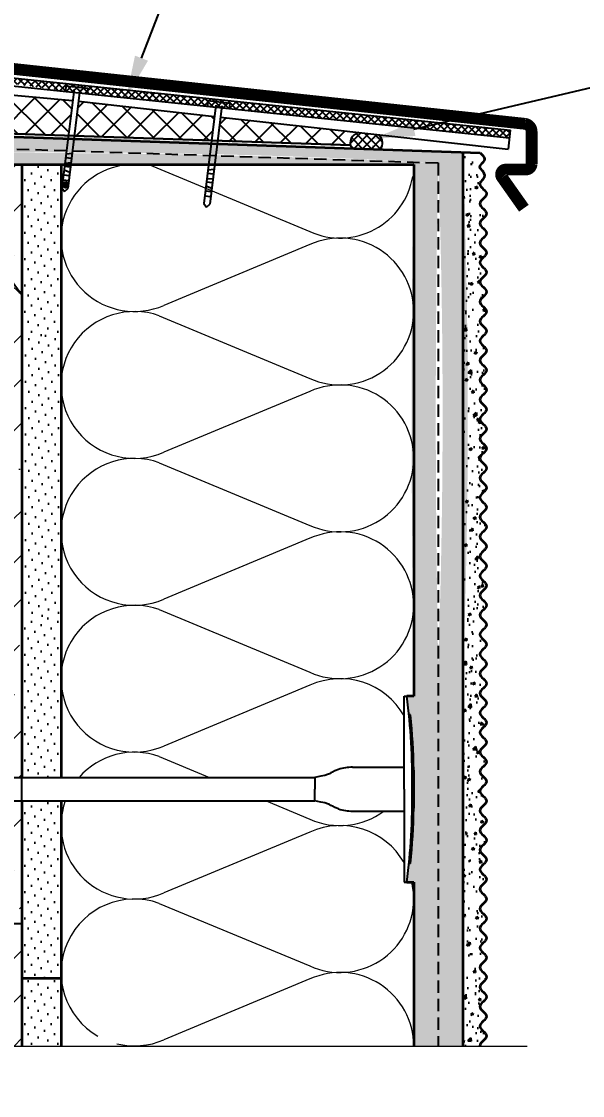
# Model space of a CAD drawing. Header units: millimetres. Extents: x 215300 to 349394, y -116838 to -1602.
# Drawn here: x 348699.8 to 348929.8, y -3266.5 to -2825.9 of the extents above; entities that cross this region are included whole.
import ezdxf
from ezdxf import colors
from ezdxf.entities.mleader import LeaderData, LeaderLine
from ezdxf.math import Vec2, Vec3

# ---------------------------------------------------------------- set-up
doc = ezdxf.new("R2010")
doc.units = ezdxf.units.MM
doc.linetypes.add('DASHED', pattern=[19.049999999999997, 12.7, -6.35])
for name, color, linetype in [('!!_для разрезов', 7, 'Continuous'), ('_Дюбель', 5, 'Continuous'), ('_Пунктир', 6, 'DASHED'), ('Тонкая', 7, 'Continuous')]:
    doc.layers.add(name, color=color, linetype=linetype)
for name, color, linetype, lineweight in [('+АР_Размеры', 252, 'Continuous', 9), ('_Линии для надписей', 5, 'Continuous', 9), ('_Штриховки', 250, 'Continuous', 13), ('_Штриховки_точка', 5, 'Continuous', 30), ('АР_Тонкие', 250, 'Continuous', 5), ('АР_Утеплитель', 250, 'Continuous', 13), ('Рисунок', 6, 'Continuous', 35)]:
    doc.layers.add(name, color=color, linetype=linetype, lineweight=lineweight)
doc.styles.add('Архитект', font='isocpeur.ttf', dxfattribs={"width": 0.8, "oblique": 8})
pattern_1 = [(44.99999999999996, (341711.9565150095, -5011.535689058647), (-1.352405198984864, 4.057215596954588), [0, -3.825179548456557])]
pattern_2 = [(49.99999999999999, (341711.9565150095, -5011.535689058647), (10.97463102182429, -0.9601553389686882), [1.147553864536966, -12.62309250990663]), (355, (341711.9565150095, -5011.535689058647), (-2.122994285857243, 11.50907028267216), [0.9180430916295748, -10.09847400792532]), (100.451, (341712.8710642364, -5011.615701574215), (8.8516764121523, 10.54886256446663), [0.9752701872364036, -10.72797205960044]), (46.18419999999999, (341711.9565150095, -5008.47554541983), (16.32954335804401, -2.532589810673568), [1.721330796805443, -18.9346387648599]), (96.63559999999983, (341713.3173090811, -5008.686592924576), (14.30100507712183, 14.9046799394663), [1.462905280854593, -16.09195808940052]), (351.1840000000001, (341711.9565150095, -5008.47554541983), (14.30102744675356, 14.90465355298914), [1.377064637444361, -15.14771101188798]), (20.99999999999998, (341713.4865868299, -5009.240581329618), (9.133136025007978, -6.160377479411416), [1.147553864536967, -12.62309250990664]), (326.0000000000001, (341713.4865868299, -5009.240581329618), (3.722895352575623, 11.09530773358904), [0.918043091629573, -10.0984740079253]), (71.4514, (341714.2476770811, -5009.75394452059), (12.85600623302753, 4.934954958843766), [0.9752701872364036, -10.72797205960044]), (37.49999999999997, (341711.9565150095, -5011.535689058647), (0.1860545194875632, 5.09351504592967), [0, -9.976068262374698, 0, -10.25148118986357, 0, -10.13672580340987]), (7.499999999999996, (341711.9565150095, -5011.535689058647), (4.025152857782536, 6.034782455856575), [0, -5.844874350041611, 0, -9.746557489467293, 0, -3.863431343941117]), (327.5, (341708.5444548524, -5011.535689058647), (8.167848371580618, -0.3450940843955568), [0, -3.82517954845656, 0, -11.93456019118446, 0, -15.83624333061016]), (317.5, (341707.0143830331, -5011.535689058647), (8.923160868778078, 1.531667614011329), [0, -4.972733412993525, 0, -7.925772024401985, 0, -11.24602787246228])]

# ---------------------------------------------------------------- blocks, each defined once
blk = doc.blocks.new('утеплитель')
at = {"layer": 'АР_Утеплитель'}
for p, q in [((-25.97458900007587, 14.5620322346191), (-10.60166635225869, 8.162384554609844)), ((-10.58586496633802, 6.838497686065239), (-25.50526861798312, 0.6238394471720312))]:
    blk.add_line(p, q, dxfattribs=at)
for centre, radius, start, end in [((-28.49999999999955, 7.500000000094474), 7.5, 70.32274650999634, 293.5342702555363), ((-7.521493449437685, 15.02430771533432), 7.52153272777299, 245.825691724005, 359.8148340281726), ((-7.499999495507836, 0.002750887365209564), 7.5, 359.9789847687933, 114.2958742601428)]:
    blk.add_arc(centre, radius, start, end, dxfattribs=at)

msp = doc.modelspace()

# ---------------------------------------------------------------- hatches: boundary and pattern name
h = msp.add_hatch()
h.set_pattern_fill('ANSI37', color=256, scale=0.6330728019723559, style=0)
h.set_pattern_definition([(44.99999999999999, (347841.1659609677, -1690.571686523491), (-1.421288976248662, 1.421288976248661), []), (135, (347841.1659609677, -1690.571686523491), (-1.421288976248662, -1.421288976248661), [])])
edge = h.paths.add_edge_path()
edge.add_line((348899.7371522817, -2873.549445373922), (348723.2534603412, -2855.088553910727))
edge.add_line((348634.6328416172, -2845.818487052552), (348722.4000733916, -2854.99928626406))
edge.add_line((348633.6213072193, -2842.55034137274), (348633.5022564221, -2845.70022337422))
edge.add_line((348634.2094066668, -2842.611858898524), (348900.1004557021, -2870.425113161864))
h = msp.add_hatch()
h.set_pattern_fill('ANSI37', color=256, scale=2.409561920287596, style=0)
h.set_pattern_definition([(44.99999999999997, (285250.4260039454, -28001.21976255662), (-5.409620795939455, 5.409620795939451), []), (135, (285250.4260039454, -28001.21976255662), (-5.409620795939456, -5.40962079593945), [])])
edge = h.paths.add_edge_path()
edge.add_line((348632.3379826771, -2850.254254053898), (348632.4239724362, -2865.921594665073))
edge.add_arc((348636.9323915504, -2865.749440846243), 4.511704760691289, 182.1867748169026, 262.2722705206532)
edge.add_line((348636.3257216663, -2870.220171379295), (348719.0332919491, -2872.742655420517))
edge.add_line((348719.033291949, -2872.742655420518), (348720.7424862115, -2858.335864976621))
edge.add_line((348720.7424862114, -2858.335864976621), (348632.337982677, -2850.254254053897))
h.paths.add_polyline_path([(348723.2271687705, -2858.613929636505), (348721.477762419, -2872.825171180059), (348851.2383099957, -2877.258620536369), (348849.5353677673, -2877.158518855718), (348777.9337504559, -2874.585407407046), (348778.9513729382, -2864.850111326258)])
edge = h.paths.add_edge_path(flags=16)
edge.add_line((348834.6922703974, -2876.646850038986), (348818.5505637447, -2875.90655182783))
edge.add_line((348818.5505637445, -2875.906551827829), (348780.3898592504, -2874.782559234841))
edge.add_line((348780.3898592505, -2874.782559234855), (348781.3726448698, -2865.121079604974))
edge.add_line((348781.37264487, -2865.121079604956), (348838.4710893022, -2871.505073124528))
edge.add_arc((348838.8796770165, -2875.764816481819), 4.27929402943155, 95.47895706360285, 191.8948718513254)
h.paths.add_polyline_path([(348835.0546805286, -2871.123909791234), (348834.6922703974, -2876.646850038986), (348833.9663326064, -2875.731184731702)], flags=0)
h = msp.add_hatch()
h.set_pattern_fill('ANSI37', color=256, scale=0.8031873067625319, style=0)
h.set_pattern_definition([(44.99999999999997, (285276.6045476379, -28011.18842381938), (-1.803206931979819, 1.803206931979818), []), (135, (285276.6045476379, -28011.18842381938), (-1.803206931979819, -1.803206931979817), [])])
edge = h.paths.add_edge_path()
edge.add_arc((348839.1844883038, -2875.828581657352), 4.566134564776838, 106.2400020900919, 205.1902620636058)
edge.add_line((348837.9075163329, -2871.444641939516), (348846.4488463211, -2872.627358465184))
edge.add_arc((348843.9401664532, -2875.598404097384), 3.888519876364141, 317.8249556773756, 409.8230526270763)
edge.add_line((348835.0525958554, -2877.772044973084), (348846.8219372559, -2878.209148027554))
at = {"layer": '_Штриховки'}
h = msp.add_hatch(dxfattribs=at)
h.set_pattern_fill('ANSI36', color=256, scale=4.01593653381266, angle=2.571095121417786e-44, style=0)
h.set_pattern_definition([(44.99999999999996, (341695.7662860849, -5053.935511719753), (6.762025994924324, 24.79409531472248), [31.876496237138, -6.375299247427594, 0, -6.375299247427594])])
h.paths.add_polyline_path([(348699.9641150401, -2884.601594308985), (348468.9845774867, -2884.601594308985), (348468.9845774867, -3079.094996541639), (348448.679229887, -3079.094996541639), (348489.2899250861, -3095.283717416135), (348468.9845774867, -3095.283717416135), (348468.9845774867, -3246.145946053413), (348699.9641150401, -3246.145946053413), (348699.9641150401, -3145.610969337893), (348581.4934793239, -3145.610969337893), (348576.6711615109, -3140.788651524071), (348581.4934793239, -3135.966333710105), (348699.9641150401, -3135.966333710105)])
at = {"layer": '_Штриховки_точка'}
h = msp.add_hatch(dxfattribs=at)
h.set_pattern_fill('DOTS', color=0, scale=2.409561920287597, angle=44.99999999999999, style=0)
h.set_pattern_definition(pattern_1)
edge = h.paths.add_edge_path()
edge.add_arc((345969.0971490668, -2986.40679991767), 2903.353273564112, 357.9773063400482, 362.0226936601316)
edge.add_arc((348714.0338818614, -5726.745236246922), 2847.123656197002, 86.84682406783273, 91.70317583832004)
edge.add_line((348629.4126733779, -2880.87939879932), (348625.127657505, -2884.287060182488))
edge.add_arc((348769.8129225517, 17290.22860384858), 20175.03447591001, 269.5890997799831, 270.2578347142658)
edge.add_arc((354497.4402917136, -2984.117394167205), 5637.717099763286, 178.9885743876303, 181.0114256123697)
edge.add_line((348860.6015763925, -3083.633194025438), (348860.6015763925, -3102.655515097103))
edge.add_line((348860.6015763925, -3102.655515097084), (348857.7561661878, -3102.655515097084))
edge.add_arc((348596.6223661895, -3136.870297237955), 263.3657396445671, 5.791551844284697, 7.464597599853619, ccw=False)
edge.add_line((348858.6437813776, -3110.29416506405), (348859.2896197975, -3110.29416506405))
edge.add_arc((348596.6223661889, -3136.870297246195), 264.0082894913004, 0.8504028670449202, 5.777408197796092, ccw=False)
edge.add_line((348860.6015763925, -3132.951942960447), (348860.6015763925, -3148.625360087752))
edge.add_arc((348596.6223661884, -3144.707005801858), 264.0082894916526, 354.2225918022065, 359.1495971329187, ccw=False)
edge.add_line((348859.2896197975, -3171.283137984018), (348858.6437813776, -3171.283137984018))
edge.add_arc((348596.6223661895, -3144.707005810113), 263.3657396445932, 352.5354024001472, 354.20844815571604, ccw=False)
edge.add_line((348857.7561661877, -3178.921787950982), (348860.6015763925, -3178.921787950982))
edge.add_line((348860.6015763925, -3178.921787950982), (348860.6015763925, -3185.667882214228))
edge.add_arc((348830.3957360612, -3185.765500457595), 30.20599807072009, -0.18516597503730736, 0.18516597503537469, ccw=False)
edge.add_line((348860.6015763925, -3185.863118700958), (348860.6015763925, -3246.145946053412))
edge.add_line((348860.6015763925, -3246.145946053413), (348870.641417727, -3246.145946053413))
edge.add_line((348870.6414177272, -3246.145946053413), (348870.6414177272, -3088.881616923055))
edge = h.paths.add_edge_path()
edge.add_arc((346084.314310668, -2987.871458691388), 2798.464313074003, 357.7815898337843, 362.21841016622)
edge.add_arc((348300.1091505365, -15964.50071249072), 13097.828193101, 87.45948461701514, 88.5591808027716)
edge.add_line((348629.4460326268, -2870.81366131655), (348629.3793141292, -2880.615894086679))
edge.add_arc((348702.0369586131, -6372.580081060768), 3492.720002578436, 87.23307916327212, 91.19198695773122, ccw=False)
edge.add_arc((354162.8014589016, -2986.406799904917), 5293.1520844888, 178.8906909797854, 181.109309020392)
edge.add_line((348870.6414177272, -3088.881616923052), (348870.6414177272, -3246.145946053409))
edge.add_line((348870.6414177272, -3246.145946053413), (348880.6812590617, -3246.145946053413))
edge.add_line((348880.6812590615, -3246.145946053413), (348880.6812590615, -3096.196901137205))
h = msp.add_hatch(dxfattribs=at)
h.set_pattern_fill('AR-CONC', color=0, scale=0.06023904800718988, angle=2.571095121417786e-44, style=0)
h.set_pattern_definition(pattern_2)
edge = h.paths.add_edge_path()
edge.add_line((348888.7187731763, -2884.055412860684), (348889.1863484292, -2883.521136439686))
edge.add_line((348889.1863484304, -2883.521136439667), (348889.5541640907, -2882.953237835044))
edge.add_line((348889.5541640904, -2882.953237835064), (348889.7184541543, -2882.344094532245))
edge.add_line((348889.7184541529, -2882.344094532259), (348889.5754526167, -2881.686084016714))
edge.add_line((348889.5754526172, -2881.686084016699), (348889.021393477, -2880.971583773859))
edge.add_line((348889.0213934774, -2880.97158377388), (348880.6812590616, -2879.546016245374))
edge.add_line((348880.6812590624, -2879.546016245353), (348880.6812590617, -3096.196901137221))
edge.add_arc((348828.5043540679, -3157.259730114254), 80.31873067591965, 41.30875947051271, 49.486806696992915, ccw=False)
edge.add_spline(control_points=[(348890.350418215, -3106.013629317453), (348890.4370635981, -3105.835120767895), (348890.8619202416, -3104.31796670703), (348884.8647411399, -3101.462167134866), (348893.2982078608, -3097.446230601068), (348884.8647411399, -3093.430294067244), (348893.2982078608, -3089.414357533423), (348884.8647411399, -3085.398420999625), (348893.2982078608, -3081.382484465805), (348884.8647411399, -3077.366547931987), (348893.2982078608, -3073.350611398183), (348884.8647411399, -3069.334674864367), (348893.2982078608, -3065.318738330563), (348884.8647411399, -3061.302801796741), (348893.2982078608, -3057.286865262943), (348884.8647411399, -3053.27092872912), (348893.2982078608, -3049.254992195304), (348884.8647411399, -3045.2390556615), (348893.2982078608, -3041.223119127683), (348884.8647411399, -3037.207182593864), (348893.2982078608, -3033.191246060058), (348884.8647411399, -3029.175309526242), (348893.2982078608, -3025.159372992422), (348884.8647411399, -3021.143436458618), (348893.2982078608, -3017.127499924801), (348884.8647411399, -3013.111563390998), (348893.2982078608, -3009.095626857181), (348884.8647411399, -3005.079690323375), (348893.2982078608, -3001.063753789559), (348884.8647411399, -2997.04781725574), (348893.2982078608, -2993.031880721934), (348884.8647411399, -2989.015944188119), (348893.2982078608, -2985.000007654297), (348884.8647411399, -2980.984071120493), (348893.2982078608, -2976.968134586677), (348884.8647411399, -2972.952198052853), (348893.2982078608, -2968.936261519056), (348884.8647411399, -2964.920324985233), (348893.2982078608, -2960.904388451435), (348884.8647411399, -2956.888451917614), (348893.2982078608, -2952.872515384031), (348884.8647411423, -2948.856578849161), (348893.2982078538, -2944.840642319322), (348884.8647411651, -2940.824705770545), (348893.2982077651, -2936.808769292751), (348884.8647414966, -2932.792832549863), (348893.2982065312, -2928.776896796246), (348884.8647461021, -2924.760957350673), (348893.2981893386, -2920.745031683734), (348884.8648102623, -2916.729054594403), (348893.2979498898, -2912.713269415588), (348884.865703899, -2908.696768017447), (348893.2946147905, -2904.682939586125), (348884.8781506584, -2900.659135506458), (348893.2481628541, -2896.672561053354), (348886.3283077841, -2893.189677476974), (348888.3057030125, -2891.28498706866), (348889.0213934774, -2890.585715721394)], knot_values=[1.791081801111446, 1.791081801111446, 1.791081801111446, 1.791081801111446, 1.953856375855423, 3.174511937428818, 4.395167499002213, 5.615823060575607, 6.836478622149002, 8.057134183722397, 9.277789745295792, 10.49844530686919, 11.71910086844258, 12.93975643001598, 14.16041199158937, 15.38106755316277, 16.60172311473616, 17.82237867630955, 19.04303423788295, 20.26368979945634, 21.48434536102974, 22.70500092260313, 23.92565648417653, 25.14631204574992, 26.36696760732332, 27.58762316889671, 28.80827873047011, 30.0289342920435, 31.2495898536169, 32.47024541519029, 33.69090097676369, 34.91155653833708, 36.13221209991048, 37.35286766148387, 38.57352322305726, 39.79417878463066, 41.01483434620405, 42.23548990777745, 43.45614546935084, 44.67680103092424, 45.89745659249763, 47.11811215407103, 48.33876771564442, 49.55942327721782, 50.78007883879121, 52.00073440036461, 53.22138996193801, 54.4420455235114, 55.6627010850848, 56.8833566466582, 58.10401220823159, 59.32466776980499, 60.54532333137838, 61.76597889295178, 62.98663445452518, 64.20729001609857, 65.42794557767198, 66.64860113924537, 67.29883046128072, 67.29883046128072, 67.29883046128072, 67.29883046128072], degree=3, periodic=0)
edge.add_line((348889.0213934774, -2890.585715721394), (348889.5626553127, -2889.689688503055))
edge.add_line((348889.5626553121, -2889.689688503054), (348889.6979784655, -2888.900675944534))
edge.add_line((348889.6979784662, -2888.90067594455), (348889.5303976668, -2888.202942790789))
edge.add_line((348889.5303976664, -2888.202942790808), (348889.1629476434, -2887.580753786783))
edge.add_line((348889.1629476442, -2887.580753786767), (348888.6986631269, -2887.018373677439))
edge.add_line((348888.6986631262, -2887.018373677417), (348887.3786305796, -2885.524802657671))
edge.add_line((348887.37863058, -2885.524802657636), (348888.718773177, -2884.05541286061))
h = msp.add_hatch(dxfattribs=at)
h.set_pattern_fill('DOTS', color=0, scale=2.409561920287597, angle=44.99999999999999, style=0)
h.set_pattern_definition(pattern_1)
h.paths.add_polyline_path([(348699.9641150401, -2954.553881016805), (348716.0278611752, -2954.553881016805), (348716.0278611752, -2884.601594308985), (348699.9641150401, -2884.601594308985)])
h = msp.add_hatch(dxfattribs=at)
h.set_pattern_fill('DOTS', color=0, scale=2.409561920287597, angle=44.99999999999999, style=0)
h.set_pattern_definition([(44.99999999999996, (347389.6605363675, 1253.878682673234), (-1.352405198984864, 4.057215596954588), [0, -3.825179548456557])])
h.paths.add_polyline_path([(348716.0278611752, -3070.158631023687), (348716.0278611752, -2954.553881016805), (348699.9641150401, -2954.553881016805), (348699.9641150401, -3070.158631023687)])
h = msp.add_hatch(dxfattribs=at)
h.set_pattern_fill('DOTS', color=0, scale=2.409561920287597, angle=44.99999999999999, style=0)
h.set_pattern_definition(pattern_1)
h.paths.add_polyline_path([(348699.9641150401, -3135.966333710105), (348716.0278611752, -3135.966333710105), (348716.0278611752, -3070.158631023687), (348699.9641150401, -3070.158631023687)])
h.paths.add_polyline_path([(348716.0278611752, -3145.610969337893), (348699.9641150401, -3145.610969337893), (348699.9641150401, -3246.145946053413), (348716.0278611752, -3246.145946053413)])
h = msp.add_hatch(dxfattribs=at)
h.set_pattern_fill('AR-CONC', color=0, scale=0.06023904800718988, angle=2.571095121417786e-44, style=0)
h.set_pattern_definition(pattern_2)
edge = h.paths.add_edge_path()
edge.add_spline(control_points=[(348888.0692800009, -3230.916689929785), (348887.831408932, -3230.601838692161), (348887.0147091147, -3228.948341943268), (348893.2982078608, -3225.956199683061), (348884.8647411399, -3221.940263149255), (348893.2982078608, -3217.92432661544), (348884.8647411399, -3213.908390081634), (348893.2982078608, -3209.892453547814), (348884.8647411399, -3205.876517013999), (348893.2982078608, -3201.860580480195), (348884.8647411399, -3197.844643946377), (348893.2982078608, -3193.828707412557), (348884.8647411399, -3189.812770878757), (348893.2982078608, -3185.796834344937), (348884.8647411399, -3181.780897811113), (348893.2982078608, -3177.764961277316), (348884.8647411399, -3173.749024743495), (348893.2982078608, -3169.733088209694), (348884.8647411399, -3165.717151675874), (348893.2982078608, -3161.701215142074), (348884.8647411399, -3157.685278608254), (348893.2982078608, -3153.669342074431), (348884.8647411399, -3149.653405540633), (348893.2982078608, -3145.637469006812), (348884.8647411399, -3141.62153247299), (348893.2982078608, -3137.605595939191), (348884.8647411399, -3133.58965940537), (348893.2982078608, -3129.573722871548), (348884.8647411399, -3125.55778633775), (348893.2982078608, -3121.541849803927), (348884.8647411399, -3117.52591327013), (348893.2982078608, -3113.509976736307), (348885.2396090929, -3109.672548752068), (348889.7873050682, -3107.173766279115), (348890.350418215, -3106.013629317453)], knot_values=[67.29883046128072, 67.29883046128072, 67.29883046128072, 67.29883046128072, 67.58593030290993, 68.80658586448332, 70.02724142605672, 71.24789698763011, 72.46855254920351, 73.6892081107769, 74.9098636723503, 76.13051923392369, 77.35117479549709, 78.57183035707048, 79.79248591864388, 81.01314148021727, 82.23379704179067, 83.45445260336406, 84.67510816493746, 85.89576372651085, 87.11641928808424, 88.33707484965764, 89.55773041123103, 90.77838597280443, 91.99904153437782, 93.21969709595122, 94.44035265752461, 95.66100821909801, 96.8816637806714, 98.1023193422448, 99.32297490381819, 100.5436304653916, 101.764286026965, 102.9849415885384, 104.2055971501118, 105.2634781369412, 105.2634781369412, 105.2634781369412, 105.2634781369412], degree=3, periodic=0)
edge.add_arc((348828.5043540677, -3157.259730114475), 80.31873067625324, 39.64539389236523, 49.48680669696833)
edge.add_line((348880.6812590615, -3096.196901137202), (348880.6812590615, -3230.916689929784))
edge.add_line((348880.6812590615, -3230.916689929785), (348888.0692800015, -3230.916689929785))
h = msp.add_hatch(dxfattribs=at)
h.set_pattern_fill('AR-CONC', color=0, scale=0.06023904800718988, angle=2.571095121417786e-44, style=0)
h.set_pattern_definition([(49.99999999999999, (341711.9565150095, -5011.535689058647), (10.97463102182429, -0.9601553389686874), [1.147553864536967, -12.62309250990663]), (355, (341711.9565150095, -5011.535689058647), (-2.122994285857243, 11.50907028267216), [0.9180430916295748, -10.09847400792532]), (100.451, (341712.8710642364, -5011.615701574215), (8.8516764121523, 10.54886256446664), [0.9752701872364036, -10.72797205960044]), (46.18419999999999, (341711.9565150095, -5008.47554541983), (16.32954335804401, -2.532589810673568), [1.721330796805443, -18.9346387648599]), (96.63559999999983, (341713.3173090811, -5008.686592924576), (14.30100507712183, 14.9046799394663), [1.462905280854593, -16.09195808940052]), (351.1840000000001, (341711.9565150095, -5008.47554541983), (14.30102744675356, 14.90465355298914), [1.377064637444361, -15.14771101188798]), (20.99999999999998, (341713.4865868299, -5009.240581329618), (9.133136025007978, -6.160377479411416), [1.147553864536967, -12.62309250990664]), (326.0000000000001, (341713.4865868299, -5009.240581329618), (3.722895352575623, 11.09530773358904), [0.918043091629573, -10.0984740079253]), (71.4514, (341714.2476770811, -5009.75394452059), (12.85600623302753, 4.934954958843766), [0.9752701872364036, -10.72797205960044]), (37.49999999999997, (341711.9565150095, -5011.535689058647), (0.1860545194875629, 5.09351504592967), [0, -9.976068262374698, 0, -10.25148118986357, 0, -10.13672580340987]), (7.499999999999996, (341711.9565150095, -5011.535689058647), (4.025152857782536, 6.034782455856575), [0, -5.844874350041611, 0, -9.746557489467293, 0, -3.863431343941117]), (327.5, (341708.5444548524, -5011.535689058647), (8.167848371580618, -0.3450940843955568), [0, -3.82517954845656, 0, -11.93456019118446, 0, -15.83624333061016]), (317.5, (341707.0143830331, -5011.535689058647), (8.923160868778078, 1.531667614011331), [0, -4.972733412993525, 0, -7.925772024401985, 0, -11.24602787246228])])
edge = h.paths.add_edge_path()
edge.add_line((348880.6812590615, -3246.145946053413), (348887.6821155945, -3246.145946053413))
edge.add_spline(control_points=[(348887.6821155938, -3246.145946053413), (348887.6780082535, -3246.109258153035), (348887.5988521223, -3244.733924741296), (348893.2982078608, -3242.019945818317), (348884.8647411399, -3238.004009284502), (348892.6370202621, -3234.302923988303), (348888.8427596925, -3231.940484203473), (348888.0692800009, -3230.916689929785)], knot_values=[105.2634781369412, 105.2634781369412, 105.2634781369412, 105.2634781369412, 105.2969323182913, 106.5175878798647, 107.7382434414381, 108.9588990030115, 109.8924547229557, 109.8924547229557, 109.8924547229557, 109.8924547229557], degree=3, periodic=0)
edge.add_line((348888.0692800009, -3230.916689929785), (348880.6812590609, -3230.916689929785))
edge.add_line((348880.6812590615, -3230.916689929785), (348880.6812590615, -3246.145946053429))

# ---------------------------------------------------------------- linework, layer by layer
at = {"layer": '!!_для разрезов', "color": 251, "linetype": 'Continuous', "lineweight": 18, "elevation": -2.739175922796548e-08}
msp.add_lwpolyline([(348699.9641150401, -2884.601594309006), (348661.1921396902, -2885.045861185448), (348667.0783739549, -2898.877496741414), (348672.3884810993, -2911.355332907324), (348672.3884810993, -2911.355332907324), (348699.9641150401, -2938.109071505661)], close=True, dxfattribs=at)
at = {"layer": '+АР_Размеры', "ltscale": 100, "elevation": -2.739175922796548e-08}
msp.add_lwpolyline([(348127.3674360197, -3246.145946053433), (348590.2754365255, -3246.145946053433), (348590.2754365255, -3266.451293652917), (348606.4641573999, -3225.840598453799), (348606.4641573999, -3246.145946053433), (348907.1300976838, -3246.145946053433)], dxfattribs=at)
at = {"ltscale": 100}
for p, q in [((348632.3379826771, -2845.578435740452, -2.73864358312405e-08), (348899.8278281617, -2873.558930429225, -2.73864358312405e-08)), ((348632.7812173383, -2842.462464652001, -2.738620011714362e-08), (348900.2710628228, -2870.442959340774, -2.738620011714362e-08)), ((348632.3379826771, -2850.254254053917, -2.73864358312405e-08), (348720.8058968388, -2858.342961357807, -2.73864358312405e-08)), ((348721.3769632398, -2853.703923346889, -2.73864358312405e-08), (348716.4081603567, -2894.067820445682, -2.73864358312405e-08)), ((348718.0703253246, -2852.270163470721, -2.73864358312405e-08), (348717.82576797, -2854.455437191589, -2.73864358312405e-08)), ((348723.7982351715, -2853.974891625592, -2.73864358312405e-08), (348718.8294322883, -2894.338788724379, -2.73864358312405e-08)), ((348727.0142632544, -2853.271093367956, -2.73864358312405e-08), (348726.7697058998, -2855.456367088824, -2.73864358312405e-08)), ((348723.2271687705, -2858.613929636506, -2.73864358312405e-08), (348778.9513729382, -2864.850111326278, -2.73864358312405e-08)), ((348776.2597669323, -2858.357008969097, -2.73864358312405e-08), (348776.0152095775, -2860.542282689926, -2.73864358312405e-08)), ((348779.5224393391, -2860.21107331538, -2.73864358312405e-08), (348774.5536364561, -2900.574970414151, -2.73864358312405e-08)), ((348781.9437112707, -2860.482041594044, -2.73864358312405e-08), (348776.9749083876, -2900.845938692849, -2.73864358312405e-08)), ((348785.203704862, -2859.35793886631, -2.73864358312405e-08), (348784.9591475072, -2861.543212587178, -2.73864358312405e-08)), ((348781.37264487, -2865.121079604975, -2.73864358312405e-08), (348821.0384614922, -2869.560142360978, -2.73864358312405e-08)), ((348821.0384614922, -2869.560142360962, -2.73864358312405e-08), (348899.2778425513, -2878.289186587953, -2.73864358312405e-08)), ((348900.100455702, -2870.425113161868, -2.738620011714362e-08), (348899.2778425508, -2878.289186587895, -2.73864358312405e-08)), ((348718.1104504095, -2880.239326513482, -2.73864358312405e-08), (348720.6018705709, -2879.940448090955, -2.73864358312405e-08)), ((348717.5029604113, -2885.174250346131, -2.73864358312405e-08), (348719.920947251, -2885.471904954439, -2.73864358312405e-08)), ((348717.6511052581, -2883.970800845233, -2.73864358312405e-08), (348720.1261690147, -2883.804793109146, -2.73864358312405e-08)), ((348717.938502813, -2881.636136821914, -2.73864358312405e-08), (348720.3564896527, -2881.933791430208, -2.73864358312405e-08)), ((348717.0540247113, -2888.821163864631, -2.73864358312405e-08), (348719.4720115509, -2889.118818472938, -2.73864358312405e-08)), ((348717.3083907267, -2886.754830400458, -2.73864358312405e-08), (348719.6406463959, -2887.748919185266, -2.73864358312405e-08)), ((348776.0839789123, -2888.143286790405, -2.73864358312405e-08), (348778.5019657521, -2888.440941398695, -2.73864358312405e-08)), ((348776.2559265088, -2886.746476481952, -2.73864358312405e-08), (348778.7473466701, -2886.447598059425, -2.73864358312405e-08)), ((348716.4081603567, -2894.067820445682, -2.73864358312405e-08), (348717.4824569632, -2895.582047847437, -2.73864358312405e-08)), ((348716.7993684922, -2890.889854787787, -2.73864358312405e-08), (348719.2173553318, -2891.18750939606, -2.73864358312405e-08)), ((348717.4824569632, -2895.582047847437, -2.73864358312405e-08), (348718.8294322883, -2894.338788724379, -2.73864358312405e-08)), ((348775.4538668261, -2893.261980368928, -2.73864358312405e-08), (348777.7861224953, -2894.256069153717, -2.73864358312405e-08)), ((348775.6484365109, -2891.681400314601, -2.73864358312405e-08), (348778.0664233505, -2891.979054922891, -2.73864358312405e-08)), ((348775.7965813576, -2890.477950813703, -2.73864358312405e-08), (348778.271645114, -2890.311943077597, -2.73864358312405e-08)), ((348774.9448445917, -2897.397004756239, -2.73864358312405e-08), (348777.3628314314, -2897.694659364529, -2.73864358312405e-08)), ((348775.1995008106, -2895.3283138331, -2.73864358312405e-08), (348777.6174876502, -2895.625968441391, -2.73864358312405e-08)), ((348774.5536364561, -2900.574970414151, -2.73864358312405e-08), (348775.6279330626, -2902.089197815908, -2.73864358312405e-08)), ((348775.6279330626, -2902.089197815908, -2.73864358312405e-08), (348776.9749083876, -2900.845938692849, -2.73864358312405e-08))]:
    msp.add_line(p, q, dxfattribs=at)
at = {"lineweight": 30}
msp.add_line((348648.6567579929, -2870.367018969108, -2.73864358312405e-08), (348834.6922703974, -2876.646850038988, -2.73864358312405e-08), dxfattribs=at)
at = {"ltscale": 100, "elevation": -2.739175922796548e-08}
for points in [[(348718.0703253246, -2852.270163470721), (348727.0142632544, -2853.271093367956)], [(348776.2597669323, -2858.357008968984), (348785.203704862, -2859.35793886622)]]:
    msp.add_lwpolyline(points, dxfattribs=at)
at = {"linetype": 'Continuous', "const_width": 1.498446319178849, "elevation": -2.739175922796548e-08}
msp.add_lwpolyline([(348717.8886572999, -2892.156816969281, -1), (348717.928226512, -2893.669805711885, -1)], format="xyb", close=True, dxfattribs=at)
at = {"ltscale": 100}
for centre, radius, start, end in [((348839.1844883036, -2875.828581657263, -2.73864626767766e-08), 4.566134564656411, 106.240002067325, 205.1902620753701), ((348843.9401664532, -2875.598404097369, -2.73864626767766e-08), 3.888519876320807, 317.8249557251637, 49.82305264900635)]:
    msp.add_arc(centre, radius, start, end, dxfattribs=at)
at = {"layer": '_Дюбель'}
for p, q in [((348856.6477677036, -3140.788651524091, -2.738644966586408e-08), (348856.6477677036, -3102.655515097109, -2.738644966586408e-08)), ((348856.6477677036, -3102.655515097109, -2.738644966586408e-08), (348857.7561661877, -3102.655515097109, -2.73864502659132e-08)), ((348859.2896197975, -3110.294165064068, -2.738645109607269e-08), (348858.6437813776, -3110.294165064068, -2.73864507464378e-08)), ((348835.5295183985, -3131.786852403778, -2.738643823316417e-08), (348856.6477677036, -3131.786852403703, -2.738644966586408e-08)), ((348581.4934793239, -3135.966333710108, -2.738630947155454e-08), (348820.0956305314, -3135.966333710108, -2.738642987778366e-08)), ((348820.0956305314, -3135.966333710108, -2.738642987778366e-08), (348820.0956305314, -3140.788651524091, -2.738642987778366e-08)), ((348860.6015763925, -3132.951942960319, -2.738645180632124e-08), (348860.6015763925, -3148.625360087771, -2.738645180632124e-08)), ((348820.0956305314, -3145.610969337896, -2.738642987778366e-08), (348820.0956305314, -3140.788651524091, -2.738642987778366e-08)), ((348856.6477677036, -3140.788651524091, -2.738644966586408e-08), (348856.6477677036, -3178.921787950985, -2.738644966586408e-08)), ((348581.4934793239, -3145.610969337896, -2.738630947155454e-08), (348820.0956305314, -3145.610969337896, -2.738642987778366e-08)), ((348835.5295183985, -3149.790450644312, -2.738643823316417e-08), (348856.6477677036, -3149.790450644312, -2.738644966586408e-08)), ((348859.2896197975, -3171.28313798402, -2.738645109607269e-08), (348858.6437813776, -3171.28313798402, -2.73864507464378e-08)), ((348856.6477677036, -3178.921787950985, -2.738644966586408e-08), (348857.7561661877, -3178.921787950985, -2.73864502659132e-08))]:
    msp.add_line(p, q, dxfattribs=at)
for centre, radius, start, end in [((348596.6223661885, -3136.870297242162, -2.738630889698015e-08), 263.3657396455494, 359.1475222014294, 7.464597598709187), ((348596.6223661885, -3136.870297242162, -2.738630889698015e-08), 264.0082894909592, 0.8504028680121161, 5.777408199145958), ((348835.5295183985, -3151.063347766086, -2.738643823316417e-08), 19.27649536230076, 90, 107.4391510309289), ((348596.6223661885, -3144.707005805933, -2.738630889698015e-08), 263.3657396455494, 352.5354024012908, 0.8524777985706186), ((348835.5295183985, -3130.51395528201, -2.738643823316417e-08), 19.27649536230076, 252.5608489690711, 270), ((348596.6223661885, -3144.707005805933, -2.738630889698015e-08), 264.0082894909592, 354.222591800854, 359.1495971319879)]:
    msp.add_arc(centre, radius, start, end, dxfattribs=at)
for points in [[(348829.7524921452, -3132.672881727567, -2.738643510567917e-08), (348825.0883747113, -3134.464245312373, -2.738643258068507e-08), (348827.6884825, -3134.577747865699, -2.738643398829476e-08), (348820.0956305314, -3135.966333710108, -2.738642987778366e-08)], [(348829.7524921452, -3148.904421320596, -2.738643510567917e-08), (348825.0883747113, -3147.113057735735, -2.738643258068507e-08), (348827.6884825, -3146.999555182377, -2.738643398829476e-08), (348820.0956305314, -3145.610969337896, -2.738642987778366e-08)]]:
    msp.add_open_spline(points, degree=3, dxfattribs=at)
at = {"layer": '_Пунктир', "ltscale": 0.4}
for p, q in [((348629.4126733779, -2875.936612153582, -2.738643310279549e-08), (348870.6414177269, -2883.931982903184, -2.738645509691467e-08)), ((348870.6414177272, -2883.931982903224, -2.736323577110663e-08), (348870.6414177272, -3246.145946053433, -2.738645724154892e-08)), ((348870.6414177269, -2883.931982903184, -2.73864510656834e-08), (348870.6414177272, -2883.931982903224, -2.736323577110663e-08))]:
    msp.add_line(p, q, dxfattribs=at)
at = {"layer": '_Штриховки'}
for p, q in [((348752.0111746801, -2884.601594309006, -2.738639301918135e-08), (348818.0259571685, -2912.083118758069, -2.738642875733309e-08)), ((348818.0894145315, -2917.399764400112, -2.738642879168674e-08), (348758.1740363442, -2942.357437466821, -2.738639635554446e-08)), ((348756.2892754753, -3067.121778646489, -2.738639533519922e-08), (348818.0259571685, -3092.822357568132, -2.738642875733309e-08)), ((348818.0894145315, -3098.139003210155, -2.738642879168674e-08), (348758.1740363442, -3123.096676276862, -2.738639635554446e-08)), ((348756.2892754753, -3127.382921442084, -2.738639533519922e-08), (348776.907931291, -3135.966333710108, -2.738640649743626e-08)), ((348800.075806287, -3145.610969337896, -2.738641903973361e-08), (348818.0259571685, -3153.083500363802, -2.738642875733309e-08)), ((348818.0894145315, -3158.400146005823, -2.738642879168674e-08), (348758.1740363442, -3183.357819072532, -2.738639635554446e-08)), ((348756.2892754753, -3187.621969449288, -2.738639533519922e-08), (348818.0259571685, -3213.322548370989, -2.738642875733309e-08)), ((348818.0894145315, -3218.639194013009, -2.738642879168674e-08), (348758.1740363442, -3243.596867079735, -2.738639635554446e-08))]:
    msp.add_line(p, q, dxfattribs=at)
for centre, radius, start, end in [((348855.7309360823, -2864.514674683134, -2.738644930569065e-08), 5.588605392009433, 204.2767767989831, 205.0323859307443), ((348703.6680371147, -2880.525148020377, -2.738636684785547e-08), 4.141434550494305, 259.7981580737858, 259.8363604692114), ((348746.1762593417, -2914.660110232792, -2.73863898603572e-08), 30.18424405066253, 95.23135944367314, 293.4210325157829), ((348712.6128780881, -2885.423764735446, -2.73863715570018e-08), 4.141434550494305, 261.296273875349, 261.3344762371205), ((348830.3957360587, -2884.526070844642, -2.73864354539095e-08), 30.20599807173114, 245.8256917778679, 350.6879268078418), ((348830.4820544152, -2944.851689704824, -2.738643550063931e-08), 30.11952400359495, 359.9789847698002, 114.2958742683037), ((348746.1473851789, -3095.482451900064, -2.738638984472571e-08), 30.11952400359495, 70.32274649406756, 293.5342702238017), ((348830.3957360587, -3065.265309654776, -2.73864354539095e-08), 30.20599807173114, 245.8256917778679, 359.8148340296922), ((348830.4820544152, -3125.590928514941, -2.738643550063931e-08), 30.11952400359495, 29.68868883028611, 114.2958742683037), ((348746.1473851789, -3155.743594695663, -2.738638984472571e-08), 30.11952400359495, 70.32274649406756, 138.9569468381195), ((348746.1473851789, -3155.743594695663, -2.738638984472571e-08), 30.11952400359495, 160.3414629633795, 293.5342702238017), ((348830.3957360587, -3125.526452450372, -2.73864354539095e-08), 30.20599807173114, 245.8256917778679, 306.5551341378564), ((348830.4820544152, -3185.852071310557, -2.738643550063931e-08), 30.11952400359495, 29.68868883028611, 114.2958742683037), ((348830.4820544152, -3185.852071310557, -2.738643550063931e-08), 30.11952400359495, 359.9789847698002, 13.30253092235873), ((348746.1473851789, -3215.982642702846, -2.738638984472571e-08), 30.11952400359495, 70.32274649406756, 240.1965982114419), ((348830.3957360587, -3185.765500457557, -2.73864354539095e-08), 30.20599807173114, 245.8256917778679, 359.8148340296922), ((348830.4820544152, -3246.091119317819, -2.738643550063931e-08), 30.11952400359495, 359.9789847698002, 114.2958742683037), ((348746.1473851789, -3215.982642702846, -2.738638984472571e-08), 30.11952400359495, 256.0797698571432, 293.5342702238017)]:
    msp.add_arc(centre, radius, start, end, dxfattribs=at)
at = {"layer": 'Рисунок'}
for p, q in [((348629.4126733779, -2870.811182285147, -2.738642815980026e-08), (348887.8625321558, -2879.812722452354, -2.738646656447294e-08)), ((348880.6812590615, -2879.546016245372, -2.73864626767766e-08), (348880.6812590615, -3246.145946053433, -2.73864626767766e-08)), ((348887.8625321558, -2879.812722452354, -2.738646656447294e-08), (348889.0213934774, -2880.971583773882, -2.738646719184093e-08)), ((348887.8625321558, -2879.812722452354, -2.738646656447294e-08), (348887.8625321558, -2879.812722452354, -2.738646656447294e-08)), ((348468.9845774867, -2884.601594309006, -2.74131491578769e-08), (348860.6015763925, -2884.601594309006, -2.738645180632124e-08)), ((348699.9641150401, -2884.601594309006, -2.738636484267839e-08), (348699.9641150401, -3135.966333710108, -2.738636484267839e-08)), ((348716.0278611752, -2884.601594309006, -2.738637353904268e-08), (348716.0278611752, -3135.966333710108, -2.738637353904268e-08)), ((348860.6015763925, -2884.601594309006, -2.738645180632124e-08), (348860.6015763925, -3102.655515097109, -2.738645180632124e-08)), ((348860.6015763925, -2884.601594309006, -2.738645180632124e-08), (348860.6015763925, -2884.601594309006, -2.738645180632124e-08)), ((348860.6015763925, -3102.655515097109, -2.738645180632124e-08), (348857.7559144571, -3102.655515097109, -2.738645026577693e-08)), ((348699.9641150401, -3145.610969337896, -2.738636484267839e-08), (348699.9641150401, -3246.145946053433, -2.738636484267839e-08)), ((348716.0278611752, -3145.610969337896, -2.738637353904268e-08), (348716.0278611752, -3246.145946053433, -2.738637353904268e-08)), ((348857.7561661877, -3178.921787950985, -2.73864502659132e-08), (348860.6015763925, -3178.921787950985, -2.738645180632124e-08)), ((348860.6015763925, -3178.921787950985, -2.738645180632124e-08), (348860.6015763925, -3246.145946053433, -2.738645180632124e-08)), ((348699.9641150401, -3218.25225086993, -2.738636484267839e-08), (348716.0278611752, -3218.25225086993, -2.738637353904268e-08)), ((348699.9641150401, -3218.25225086993, -2.738636484267839e-08), (348716.0278611752, -3218.25225086993, -2.738637353904268e-08))]:
    msp.add_line(p, q, dxfattribs=at)
at = {"layer": 'Рисунок', "const_width": 4.81912384057519, "elevation": -2.739175922796548e-08}
msp.add_lwpolyline([(348905.7595372843, -2902.493471704471), (348896.8483723509, -2889.864861517684, -0.6299622562545886), (348898.3960878522, -2886.631814014844), (348906.5191016906, -2886.631814014863, 0.3971971951025039), (348908.9397025738, -2884.3437160222), (348908.9397025738, -2871.020046695555, 0.3735606836767262), (348906.2020562594, -2867.867126049504), (348639.6602019938, -2839.246895287461), (348639.6602019938, -2818.362138839523)], format="xyb", dxfattribs=at)
at = {"layer": 'Рисунок'}
msp.add_lwpolyline([(348889.0213934774, -2890.585715721414), (348889.5626553121, -2889.689688503075), (348889.6979784662, -2888.900675944552), (348889.5303976664, -2888.202942790826), (348889.1629476442, -2887.580753786787), (348888.6986631262, -2887.018373677435), (348888.2405788442, -2886.500067207836), (348887.8917295247, -2886.010099122817), (348887.7551499003, -2885.53273416739), (348887.8994079087, -2885.053589209956), (348888.2552043356, -2884.563689612586), (348888.7187731763, -2884.055412860687), (348889.1863484304, -2883.521136439686), (348889.5541640904, -2882.953237835082), (348889.7184541529, -2882.344094532284), (348889.5754526172, -2881.686084016716), (348889.0213934774, -2880.971583773882)], dxfattribs=at)
msp.add_open_spline([(348889.0213934774, -2890.585715721414, -2.738646719184093e-08), (348888.3057030125, -2891.284987068683, -2.738646680439053e-08), (348886.3283077841, -2893.189677476992, -2.738646573389619e-08), (348893.2481628541, -2896.672561053374, -2.738646948006972e-08), (348884.8781506584, -2900.659135506483, -2.738646494883058e-08), (348893.2946147905, -2904.682939586127, -2.738646950521721e-08), (348884.865703899, -2908.696768017449, -2.738646494209233e-08), (348893.2979498898, -2912.713269415607, -2.738646950702271e-08), (348884.8648102623, -2916.729054594406, -2.738646494160855e-08), (348893.2981893386, -2920.745031683755, -2.738646950715235e-08), (348884.8647461021, -2924.760957350697, -2.738646494157382e-08), (348893.2982065312, -2928.776896796265, -2.738646950716165e-08), (348884.8647414966, -2932.792832549889, -2.738646494157132e-08), (348893.2982077651, -2936.808769292775, -2.738646950716232e-08), (348884.8647411651, -2940.824705770565, -2.738646494157115e-08), (348893.2982078538, -2944.840642319325, -2.738646950716236e-08), (348884.8647411423, -2948.856578849186, -2.738646494157113e-08), (348893.2982078608, -2952.872515384034, -2.738646950716237e-08), (348884.8647411399, -2956.888451917633, -2.738646494157113e-08), (348893.2982078608, -2960.904388451438, -2.738646950716237e-08), (348884.8647411399, -2964.920324985254, -2.738646494157113e-08), (348893.2982078608, -2968.936261519059, -2.738646950716237e-08), (348884.8647411399, -2972.952198052877, -2.738646494157113e-08), (348893.2982078608, -2976.968134586696, -2.738646950716237e-08), (348884.8647411399, -2980.984071120496, -2.738646494157113e-08), (348893.2982078608, -2985.000007654316, -2.738646950716237e-08), (348884.8647411399, -2989.015944188139, -2.738646494157113e-08), (348893.2982078608, -2993.031880721937, -2.738646950716237e-08), (348884.8647411399, -2997.047817255758, -2.738646494157113e-08), (348893.2982078608, -3001.063753789561, -2.738646950716237e-08), (348884.8647411399, -3005.079690323377, -2.738646494157113e-08), (348893.2982078608, -3009.095626857184, -2.738646950716237e-08), (348884.8647411399, -3013.111563390999, -2.738646494157113e-08), (348893.2982078608, -3017.12749992482, -2.738646950716237e-08), (348884.8647411399, -3021.14343645862, -2.738646494157113e-08), (348893.2982078608, -3025.15937299244, -2.738646950716237e-08), (348884.8647411399, -3029.175309526264, -2.738646494157113e-08), (348893.2982078608, -3033.191246060061, -2.738646950716237e-08), (348884.8647411399, -3037.207182593882, -2.738646494157113e-08), (348893.2982078608, -3041.223119127704, -2.738646950716237e-08), (348884.8647411399, -3045.239055661503, -2.738646494157113e-08), (348893.2982078608, -3049.254992195324, -2.738646950716237e-08), (348884.8647411399, -3053.270928729145, -2.738646494157113e-08), (348893.2982078608, -3057.286865262945, -2.738646950716237e-08), (348884.8647411399, -3061.302801796766, -2.738646494157113e-08), (348893.2982078608, -3065.318738330565, -2.738646950716237e-08), (348884.8647411399, -3069.334674864388, -2.738646494157113e-08), (348893.2982078608, -3073.350611398185, -2.738646950716237e-08), (348884.8647411399, -3077.366547932007, -2.738646494157113e-08), (348893.2982078608, -3081.382484465828, -2.738646950716237e-08), (348884.8647411399, -3085.398420999627, -2.738646494157113e-08), (348893.2982078608, -3089.414357533449, -2.738646950716237e-08), (348884.8647411399, -3093.430294067266, -2.738646494157113e-08), (348893.2982078608, -3097.446230601071, -2.738646950716237e-08), (348884.8647411399, -3101.462167134886, -2.738646494157113e-08), (348893.2982078608, -3105.47810366869, -2.738646950716237e-08), (348884.8647411399, -3109.494040202511, -2.738646494157113e-08), (348893.2982078608, -3113.50997673631, -2.738646950716237e-08), (348884.8647411399, -3117.525913270133, -2.738646494157113e-08), (348893.2982078608, -3121.541849803953, -2.738646950716237e-08), (348884.8647411399, -3125.557786337752, -2.738646494157113e-08), (348893.2982078608, -3129.573722871573, -2.738646950716237e-08), (348884.8647411399, -3133.58965940539, -2.738646494157113e-08), (348893.2982078608, -3137.605595939194, -2.738646950716237e-08), (348884.8647411399, -3141.62153247301, -2.738646494157113e-08), (348893.2982078608, -3145.637469006831, -2.738646950716237e-08), (348884.8647411399, -3149.653405540635, -2.738646494157113e-08), (348893.2982078608, -3153.669342074451, -2.738646950716237e-08), (348884.8647411399, -3157.685278608257, -2.738646494157113e-08), (348893.2982078608, -3161.701215142077, -2.738646950716237e-08), (348884.8647411399, -3165.717151675876, -2.738646494157113e-08), (348893.2982078608, -3169.733088209697, -2.738646950716237e-08), (348884.8647411399, -3173.749024743513, -2.738646494157113e-08), (348893.2982078608, -3177.764961277319, -2.738646950716237e-08), (348884.8647411399, -3181.780897811134, -2.738646494157113e-08), (348893.2982078608, -3185.796834344956, -2.738646950716237e-08), (348884.8647411399, -3189.81277087876, -2.738646494157113e-08), (348893.2982078608, -3193.828707412576, -2.738646950716237e-08), (348884.8647411399, -3197.844643946398, -2.738646494157113e-08), (348893.2982078608, -3201.860580480197, -2.738646950716237e-08), (348884.8647411399, -3205.876517014018, -2.738646494157113e-08), (348893.2982078608, -3209.892453547817, -2.738646950716237e-08), (348884.8647411399, -3213.908390081637, -2.738646494157113e-08), (348893.2982078608, -3217.924326615442, -2.738646950716237e-08), (348884.8647411399, -3221.940263149258, -2.738646494157113e-08), (348893.2982078608, -3225.956199683079, -2.738646950716237e-08), (348884.8647411399, -3229.972136216884, -2.738646494157113e-08), (348893.2982078608, -3233.9880727507, -2.738646950716237e-08), (348884.8647411399, -3238.004009284523, -2.738646494157113e-08), (348893.2982078608, -3242.019945818321, -2.738646950716237e-08), (348887.5988521223, -3244.733924741298, -2.738646642172556e-08), (348887.6780082535, -3246.109258153056, -2.738646646457798e-08), (348887.6821155938, -3246.145946053433, -2.738646646680157e-08)], degree=3, knots=[1.791081801111452, 1.791081801111452, 1.791081801111452, 1.791081801111452, 2.441311123146793, 3.661966684720189, 4.882622246293586, 6.103277807866982, 7.323933369440379, 8.544588931013775, 9.765244492587172, 10.98590005416057, 12.20655561573396, 13.42721117730736, 14.64786673888076, 15.86852230045415, 17.08917786202755, 18.30983342360095, 19.53048898517434, 20.75114454674774, 21.97180010832113, 23.19245566989453, 24.41311123146792, 25.63376679304132, 26.85442235461471, 28.07507791618811, 29.2957334777615, 30.5163890393349, 31.73704460090829, 32.95770016248169, 34.17835572405508, 35.39901128562848, 36.61966684720187, 37.84032240877526, 39.06097797034866, 40.28163353192205, 41.50228909349545, 42.72294465506884, 43.94360021664224, 45.16425577821563, 46.38491133978903, 47.60556690136242, 48.82622246293582, 50.04687802450921, 51.26753358608261, 52.488189147656, 53.7088447092294, 54.92950027080279, 56.15015583237619, 57.37081139394958, 58.59146695552298, 59.81212251709637, 61.03277807866976, 62.25343364024316, 63.47408920181655, 64.69474476338995, 65.91540032496334, 67.13605588653674, 68.35671144811013, 69.57736700968353, 70.79802257125692, 72.01867813283032, 73.23933369440371, 74.4599892559771, 75.6806448175505, 76.9013003791239, 78.12195594069729, 79.34261150227069, 80.56326706384408, 81.78392262541747, 83.00457818699087, 84.22523374856426, 85.44588931013766, 86.66654487171105, 87.88720043328445, 89.10785599485784, 90.32851155643124, 91.54916711800463, 92.76982267957803, 93.99047824115142, 95.21113380272482, 96.43178936429821, 97.6524449258716, 98.873100487445, 100.0937560490184, 101.3144116105918, 102.5350671721652, 103.7557227337386, 104.976378295312, 106.1970338568854, 107.4176894184588, 108.6383449800322, 109.8590005416056, 109.8924547229557, 109.8924547229557, 109.8924547229557, 109.8924547229557], dxfattribs=at)
at = {"layer": 'Тонкая', "ltscale": 100, "elevation": -2.739175922796548e-08}
msp.add_lwpolyline([(348467.5737407489, -3174.591860124251), (348620.5103894125, -3174.591860124251, -0.3344384223545679), (348624.3701299714, -3177.498675807756), (348629.3036359817, -3195.874191625297), (348699.9641150401, -3195.878457695672), (348699.9641150401, -2938.109071505661), (348661.0030760831, -2884.601594309006), (348561.2878218342, -2883.999203828919), (348468.9845774867, -2884.368443096831)], format="xyb", dxfattribs=at)

# ---------------------------------------------------------------- block references
at = {"layer": '_Линии для надписей', "xscale": 4.01593653381266, "yscale": 4.01593653381266, "zscale": 4.01593653381266}
for p in [(348860.6015763925, -3005.10178510116, -2.738645180632124e-08), (348860.6015763925, -3065.362927896777, -2.738645180632124e-08)]:
    msp.add_blockref('утеплитель', p, dxfattribs=at)

# ---------------------------------------------------------------- leaders
at = {"layer": 'АР_Тонкие'}
ml = msp.add_multileader_mtext('Standard', dxfattribs=at)
ml.set_content('\\pxsm1,ql;Вибродемпфирующая звукоизоляционная самоклеящаяся мембрана (шумопоглощающая прокладка)', color=256, style='Архитект')
ml.set_leader_properties()
ml.build(insert=Vec2(0, 0))
ml.multileader.update_dxf_attribs({"text_left_attachment_type": 6, "text_right_attachment_type": 6, "dogleg_length": 100, "arrow_head_size": 17.36000517537304})
ctx = ml.context
ctx.base_point, ctx.char_height, ctx.arrow_head_size, ctx.landing_gap_size, ctx.plane_origin, ctx.plane_x_axis = Vec3(349207.332540393, -2729.729480609638, -2.738605626337398e-08), 17.36000517537304, 17.36000517537304, 1.736000517537305, Vec3(347375.6887467777, -3814.48341176027, -2.738605626337398e-08), Vec3(-1, 0)
ctx.left_attachment, ctx.right_attachment = 6, 6
notes = []
notes.append((ctx, [(0, (1, 1, 0), (348792.1938077384, -2729.729480609638, -2.738605626337398e-08), (1, 0), 6.944002070149219, [(0, [(348742.7363738045, -2857.126543635878, -2.738605626337398e-08)], 0, [])])]))
ctx.mtext.insert, ctx.mtext.width, ctx.mtext.defined_height, ctx.mtext.flow_direction = Vec3(348800.8738103262, -2707.161473881652, -2.738605626337398e-08), 442.3115790045424, 45.89938054769625, 5
at = {"layer": 'АР_Тонкие', "color": 18, "true_color": 0x000000}
ml = msp.add_multileader_mtext('Standard', dxfattribs=at)
ml.set_content('\\pxsm1,ql;Фасадный герметик', color=(0, 0, 0), style='Архитект')
ml.set_leader_properties()
ml.build(insert=Vec2(0, 0))
ml.multileader.update_dxf_attribs({"text_left_attachment_type": 6, "text_right_attachment_type": 6, "dogleg_length": 100, "arrow_head_size": 17.36000517537304})
ctx = ml.context
ctx.base_point, ctx.char_height, ctx.arrow_head_size, ctx.landing_gap_size, ctx.plane_origin, ctx.plane_x_axis = Vec3(349228.6952899382, -2826.884479383013, -2.738605626337398e-08), 17.36000517537304, 17.36000517537304, 1.736000517537305, Vec3(347362.2395024505, -3820.444775751433, -2.738605626337398e-08), Vec3(-1, 0)
ctx.left_attachment, ctx.right_attachment = 6, 6
notes.append((ctx, [(0, (1, 1, 0), (349043.6282458755, -2826.884479383013, -2.738605626337398e-08), (1, 0), 6.944002070149219, [(0, [(348843.793889679, -2874.077288618514, -2.738605626337398e-08)], 0, [])])]))
ctx.mtext.insert, ctx.mtext.width, ctx.mtext.defined_height, ctx.mtext.flow_direction = Vec3(349052.3082484633, -2804.316472655028, -2.738605626337398e-08), 341.2987350546281, 45.89938054769625, 5
for ctx, leaders in notes:
    for number, flags, end, landing, length, lines in leaders:
        leader = LeaderData()
        leader.index, (leader.has_last_leader_line, leader.has_dogleg_vector, leader.attachment_direction) = number, flags
        leader.last_leader_point, leader.dogleg_vector, leader.dogleg_length = Vec3(end), Vec3(landing), length
        for number, points, colour, breaks in lines:
            line = LeaderLine()
            line.index, line.vertices, line.color, line.breaks = number, Vec3.list(points), colors.encode_raw_color(colour), breaks
            leader.lines.append(line)
        ctx.leaders.append(leader)

doc.saveas('drawing.dxf')
